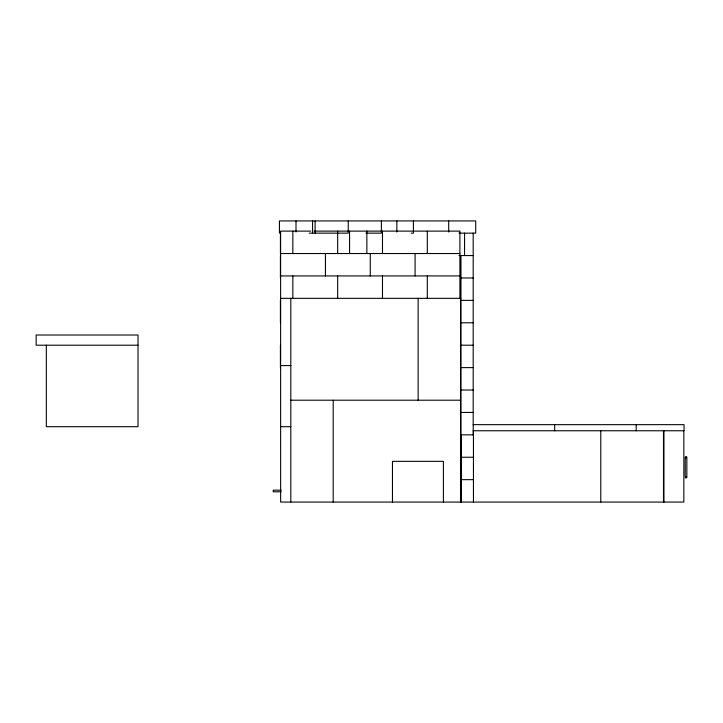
<?xml version="1.0" encoding="UTF-8"?>
<svg xmlns="http://www.w3.org/2000/svg" width="723" height="723" viewBox="0 0 723 723"><rect width="100%" height="100%" fill="white"/><g stroke="black" fill="none" stroke-linecap="round" stroke-linejoin="round"><path stroke-width="1.08" d="M310.773 231.116L280.623 231.116L280.641 502.069L683.85 502.069L683.85 430.763M314.134 231.116L459.9 231.116L459.9 298.346M309.254 233.149L348.242 233.149L348.242 220.931M365.91 233.149L381.373 233.149L381.373 220.931M411.197 233.149L413.411 233.149L413.411 220.931M458.942 233.149L475.716 233.149L475.716 220.931L279.44 220.931L279.44 233.149M280.623 253.529L459.9 253.529M458.942 255.562L473.194 255.562M280.623 275.933L459.9 275.933M460.967 277.975L473.194 277.975M280.623 298.346L460.524 298.346L460.524 502.069M460.967 300.379L473.194 300.379M460.967 322.792L473.194 322.792M138.012 345.205L36.15 345.205L36.15 335.011L138.012 335.011L138.012 426.697L46.335 426.697L46.335 345.205M460.967 345.205L473.194 345.205M280.623 365.576L290.809 365.576M460.967 367.609L473.194 367.609M460.967 390.022L473.194 390.022M290.809 400.208L460.524 400.208M460.967 412.435L473.194 412.435M473.194 424.654L684.048 424.654L684.048 430.763L473.194 430.763M280.623 426.697L290.809 426.697M460.967 434.839L473.448 434.839M461.22 457.252L473.448 457.252M685.223 477.569L686.85 477.569L686.85 457.198L685.25 457.198L685.223 476.502M461.22 479.665L473.448 479.665M281.093 490.167L273.24 490.167L273.24 491.794L281.093 491.794M685.964 476.511L685.937 478.066L685.82 477.569M686.037 456.412L686.037 458.021M663.94 430.763L663.94 502.069M663.479 430.763L663.479 502.069M636.177 424.654L636.177 430.763M600.777 430.763L600.777 502.069M554.686 424.654L554.686 430.763M473.448 430.763L473.448 502.069M473.194 233.149L473.194 435.056M464.555 233.149L464.555 255.562M461.22 434.839L461.22 502.069M460.967 255.562L460.967 457.252M460.967 458.373L460.967 502.069M448.703 220.931L448.703 232.038M443.398 502.069L443.398 461.328L392.462 461.328L392.462 502.069M427.302 231.116L427.302 253.529M427.302 275.933L427.302 298.346M418.138 298.346L418.138 400.208M415.083 253.529L415.083 275.933M396.846 220.931L396.846 232.038M382.485 231.116L382.485 253.529M382.485 275.933L382.485 298.346M370.266 253.529L370.266 275.933M366.859 231.116L366.859 253.529M349.571 231.116L349.571 253.529M337.668 231.116L337.668 253.529M337.668 275.933L337.668 298.346M333.195 400.208L333.195 502.069M325.44 253.529L325.44 275.933M315.111 220.931L315.111 233.149M312.571 220.931L312.571 233.149M296.005 220.931L296.005 232.038M292.842 231.116L292.842 253.529M292.842 275.933L292.842 298.346M290.809 298.346L290.809 502.069M280.425 232.237L280.425 253.529M280.416 255.562L280.416 277.975M280.416 300.379L280.416 322.792M280.416 345.205L280.416 367.609"/></g></svg>
